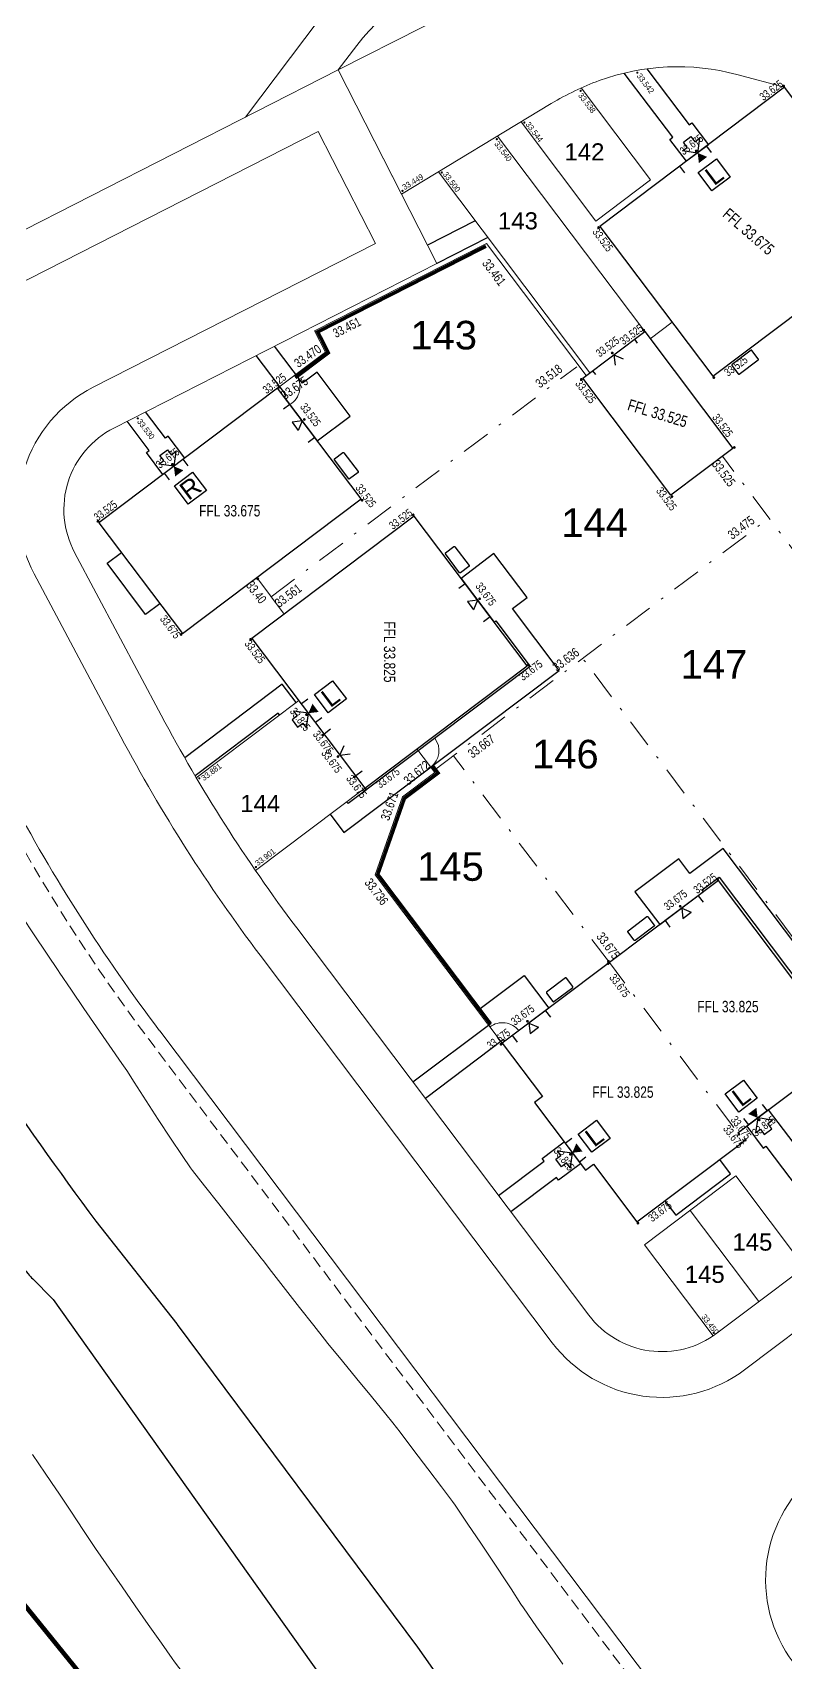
# Model space of a CAD drawing. Header units: metres. Extents: x 337936 to 338610, y 373199 to 374026.
# Drawn here: x 338205 to 338237.9, y 373504 to 373575.3 of the extents above; entities that cross this region are included whole.
import ezdxf

# ---------------------------------------------------------------- set-up
doc = ezdxf.new("R2010")
doc.units = ezdxf.units.M
doc.linetypes.add('DASHDOT', pattern=[25.4, 12.7, -6.35, 0, -6.35])
doc.linetypes.add('DASHED', pattern=[0.75, 0.5, -0.25])
for name, color, linetype in [('A-WH_HT-Access-Main', 252, 'Continuous'), ('A-WH_HT-Services-ASHP', 252, 'Continuous'), ('A-WH_HT-Wall-Party Wall Line', 252, 'Continuous'), ('A-WH_HT-Wall-Structure', 252, 'Continuous'), ('DGL-Paths', 252, 'Continuous'), ('EARTHWORKS', 252, 'Continuous'), ('EXTERNAL_WORKS_BACK_OF_FOOTWAY_LEVELS', 7, 'Continuous'), ('HOUSE_EXTERNAL_LEVELS', 7, 'Continuous'), ('HOUSE_SLAB_LEVEL', 7, 'Continuous'), ('PLOT_BOUNDARY_ANNOTATION', 7, 'Continuous')]:
    doc.layers.add(name, color=color, linetype=linetype)
doc.layers.add('A-WH_HT-Wall-Door Openings', color=252, linetype='Continuous', plot=False)
for name, color, linetype, lineweight in [('Basin Adoption Boundary', 252, 'Continuous', 0), ('DGL_BT Gates', 252, 'Continuous', 9), ('DGL_BT Rear Fencing', 252, 'DASHDOT', 9), ('DGL_BT-Screen Fence', 252, 'FENCELINE2', 9), ('DGL_BT-Screen Pier Wall + Panels', 252, 'DASHED', 9), ('DGL_DRIVE', 252, 'Continuous', 9), ('DGL_Footpath', 252, 'Continuous', 9), ('DGL_Plot Parking', 252, 'Continuous', 9), ('DGL_PlotNo', 252, 'Continuous', 9), ('DGL_ROAD_KERBLINE', 252, 'Continuous', 9), ('DGL_VERGE', 252, 'DASHED', 9)]:
    doc.layers.add(name, color=color, linetype=linetype, lineweight=lineweight)
doc.layers.add('HOUSE_DOORS', color=3, linetype='Continuous', true_color=0x00ff00)
doc.styles.add('AnnotativeArial', font='arial.ttf', dxfattribs={"height": 2})
doc.styles.add('ESTROAD', font='arial.ttf', dxfattribs={"width": 0.75})
doc.styles.get("Standard").update_dxf_attribs({"font": 'arial.ttf'})
doc.linetypes.add('FENCELINE2', pattern='A,6.35,-2.54,[132,ltypeshp.shx,S=2.54,R=0,X=-2.54,Y=0],-2.54,25.4', length=36.83)

msp = doc.modelspace()

# ---------------------------------------------------------------- hatches: boundary and pattern name
at = {"layer": 'EXTERNAL_WORKS_BACK_OF_FOOTWAY_LEVELS'}
h = msp.add_hatch(color=256, dxfattribs=at)
edge = h.paths.add_edge_path(flags=17)
edge.add_ellipse((338231.468, 373573.553), major_axis=(0.0354, 0.0354), ratio=1, start_angle=45, end_angle=225, ccw=False)
edge.add_ellipse((338231.468, 373573.553), major_axis=(0.0354, 0.0354), ratio=1, start_angle=225, end_angle=405, ccw=False)
h = msp.add_hatch(color=256, dxfattribs=at)
edge = h.paths.add_edge_path(flags=17)
edge.add_ellipse((338228.989, 373572.761), major_axis=(0.0354, 0.0354), ratio=1, start_angle=45, end_angle=225, ccw=False)
edge.add_ellipse((338228.989, 373572.761), major_axis=(0.0354, 0.0354), ratio=1, start_angle=225, end_angle=405, ccw=False)
h = msp.add_hatch(color=256, dxfattribs=at)
edge = h.paths.add_edge_path(flags=17)
edge.add_ellipse((338226.528, 373571.373), major_axis=(0.0354, 0.0354), ratio=1, start_angle=45, end_angle=225, ccw=False)
edge.add_ellipse((338226.528, 373571.373), major_axis=(0.0354, 0.0354), ratio=1, start_angle=225, end_angle=405, ccw=False)
h = msp.add_hatch(color=256, dxfattribs=at)
edge = h.paths.add_edge_path(flags=17)
edge.add_ellipse((338225.324, 373570.645), major_axis=(0.0354, 0.0354), ratio=1, start_angle=45, end_angle=225, ccw=False)
edge.add_ellipse((338225.324, 373570.645), major_axis=(0.0354, 0.0354), ratio=1, start_angle=225, end_angle=405, ccw=False)
h = msp.add_hatch(color=256, dxfattribs=at)
edge = h.paths.add_edge_path(flags=17)
edge.add_ellipse((338222.916, 373569.188), major_axis=(0.0354, 0.0354), ratio=1, start_angle=45, end_angle=225, ccw=False)
edge.add_ellipse((338222.916, 373569.188), major_axis=(0.0354, 0.0354), ratio=1, start_angle=225, end_angle=405, ccw=False)
h = msp.add_hatch(color=256, dxfattribs=at)
edge = h.paths.add_edge_path(flags=17)
edge.add_ellipse((338221.201, 373568.385), major_axis=(0.0354, 0.0354), ratio=1, start_angle=45, end_angle=225, ccw=False)
edge.add_ellipse((338221.201, 373568.385), major_axis=(0.0354, 0.0354), ratio=1, start_angle=225, end_angle=405, ccw=False)
h = msp.add_hatch(color=256, dxfattribs=at)
edge = h.paths.add_edge_path(flags=17)
edge.add_ellipse((338209.628, 373558.433), major_axis=(0.0354, 0.0354), ratio=1, start_angle=45, end_angle=225, ccw=False)
edge.add_ellipse((338209.628, 373558.433), major_axis=(0.0354, 0.0354), ratio=1, start_angle=225, end_angle=405, ccw=False)
h = msp.add_hatch(color=256, dxfattribs=at)
edge = h.paths.add_edge_path(flags=17)
edge.add_ellipse((338212.317, 373542.687), major_axis=(0.0354, 0.0354), ratio=1, start_angle=45, end_angle=225, ccw=False)
edge.add_ellipse((338212.317, 373542.687), major_axis=(0.0354, 0.0354), ratio=1, start_angle=225, end_angle=405, ccw=False)
h = msp.add_hatch(color=256, dxfattribs=at)
edge = h.paths.add_edge_path(flags=17)
edge.add_ellipse((338214.791, 373538.805), major_axis=(0.0354, 0.0354), ratio=1, start_angle=45, end_angle=225, ccw=False)
edge.add_ellipse((338214.791, 373538.805), major_axis=(0.0354, 0.0354), ratio=1, start_angle=225, end_angle=405, ccw=False)
h = msp.add_hatch(color=256, dxfattribs=at)
edge = h.paths.add_edge_path(flags=17)
edge.add_ellipse((338234.805, 373518.43), major_axis=(0.0354, 0.0354), ratio=1, start_angle=45, end_angle=225, ccw=False)
edge.add_ellipse((338234.805, 373518.43), major_axis=(0.0354, 0.0354), ratio=1, start_angle=225, end_angle=405, ccw=False)
at = {"layer": 'HOUSE_DOORS'}
for points in [[(338234.104, 373570.046), (338234.518, 373569.87), (338234.159, 373569.599)], [(338211.206, 373556.335), (338211.62, 373556.16), (338211.261, 373555.889)], [(338217.089, 373545.535), (338217.265, 373545.949), (338217.536, 373545.59)], [(338236.728, 373527.829), (338236.314, 373528.005), (338236.673, 373528.276)], [(338228.624, 373526.306), (338228.8, 373526.721), (338229.071, 373526.361)]]:
    msp.add_hatch(color=256, dxfattribs=at).paths.add_polyline_path(points, flags=17)
at = {"layer": 'HOUSE_EXTERNAL_LEVELS'}
h = msp.add_hatch(color=256, dxfattribs=at)
edge = h.paths.add_edge_path(flags=17)
edge.add_ellipse((338237.864, 373572.971), major_axis=(0.0448, 0.0448), ratio=1, start_angle=262, end_angle=442, ccw=False)
edge.add_ellipse((338237.864, 373572.971), major_axis=(0.0448, 0.0448), ratio=1, start_angle=82, end_angle=262, ccw=False)
h = msp.add_hatch(color=256, dxfattribs=at)
edge = h.paths.add_edge_path(flags=17)
edge.add_ellipse((338234.039, 373570.132), major_axis=(-0.0448, 0.0448), ratio=1, start_angle=82, end_angle=262, ccw=False)
edge.add_ellipse((338234.039, 373570.132), major_axis=(-0.0448, 0.0448), ratio=1, start_angle=-98, end_angle=82, ccw=False)
h = msp.add_hatch(color=256, dxfattribs=at)
edge = h.paths.add_edge_path(flags=17)
edge.add_ellipse((338229.772, 373566.781), major_axis=(-0.0448, 0.0448), ratio=1, start_angle=-98, end_angle=82, ccw=False)
edge.add_ellipse((338229.772, 373566.781), major_axis=(-0.0448, 0.0448), ratio=1, start_angle=82, end_angle=262, ccw=False)
h = msp.add_hatch(color=256, dxfattribs=at)
edge = h.paths.add_edge_path(flags=17)
edge.add_ellipse((338231.748, 373562.286), major_axis=(0.0448, 0.0448), ratio=1, start_angle=262, end_angle=442, ccw=False)
edge.add_ellipse((338231.748, 373562.286), major_axis=(0.0448, 0.0448), ratio=1, start_angle=82, end_angle=262, ccw=False)
h = msp.add_hatch(color=256, dxfattribs=at)
edge = h.paths.add_edge_path(flags=17)
edge.add_ellipse((338230.371, 373561.292), major_axis=(-0.0448, 0.0448), ratio=1, start_angle=82, end_angle=262, ccw=False)
edge.add_ellipse((338230.371, 373561.292), major_axis=(-0.0448, 0.0448), ratio=1, start_angle=-98, end_angle=82, ccw=False)
h = msp.add_hatch(color=256, dxfattribs=at)
edge = h.paths.add_edge_path(flags=17)
edge.add_ellipse((338229.022, 373560.14), major_axis=(-0.0448, 0.0448), ratio=1, start_angle=-98, end_angle=82, ccw=False)
edge.add_ellipse((338229.022, 373560.14), major_axis=(-0.0448, 0.0448), ratio=1, start_angle=82, end_angle=262, ccw=False)
h = msp.add_hatch(color=256, dxfattribs=at)
edge = h.paths.add_edge_path(flags=17)
edge.add_ellipse((338234.811, 373560.216), major_axis=(0.0448, 0.0448), ratio=1, start_angle=82, end_angle=262, ccw=False)
edge.add_ellipse((338234.811, 373560.216), major_axis=(0.0448, 0.0448), ratio=1, start_angle=262, end_angle=442, ccw=False)
h = msp.add_hatch(color=256, dxfattribs=at)
edge = h.paths.add_edge_path(flags=17)
edge.add_ellipse((338215.798, 373559.796), major_axis=(0.0448, 0.0448), ratio=1, start_angle=82, end_angle=262, ccw=False)
edge.add_ellipse((338215.798, 373559.796), major_axis=(0.0448, 0.0448), ratio=1, start_angle=262, end_angle=442, ccw=False)
h = msp.add_hatch(color=256, dxfattribs=at)
edge = h.paths.add_edge_path(flags=17)
edge.add_ellipse((338216.906, 373558.384), major_axis=(0.0448, 0.0448), ratio=1, start_angle=82, end_angle=262, ccw=False)
edge.add_ellipse((338216.906, 373558.384), major_axis=(0.0448, 0.0448), ratio=1, start_angle=262, end_angle=442, ccw=False)
h = msp.add_hatch(color=256, dxfattribs=at)
edge = h.paths.add_edge_path(flags=17)
edge.add_ellipse((338235.704, 373557.158), major_axis=(-0.0448, 0.0448), ratio=1, start_angle=82, end_angle=262, ccw=False)
edge.add_ellipse((338235.704, 373557.158), major_axis=(-0.0448, 0.0448), ratio=1, start_angle=-98, end_angle=82, ccw=False)
h = msp.add_hatch(color=256, dxfattribs=at)
edge = h.paths.add_edge_path(flags=17)
edge.add_ellipse((338211.141, 373556.422), major_axis=(-0.0448, 0.0448), ratio=1, start_angle=82, end_angle=262, ccw=False)
edge.add_ellipse((338211.141, 373556.422), major_axis=(-0.0448, 0.0448), ratio=1, start_angle=-98, end_angle=82, ccw=False)
h = msp.add_hatch(color=256, dxfattribs=at)
edge = h.paths.add_edge_path(flags=17)
edge.add_ellipse((338219.434, 373554.85), major_axis=(-0.0448, 0.0448), ratio=1, start_angle=-98, end_angle=82, ccw=False)
edge.add_ellipse((338219.434, 373554.85), major_axis=(-0.0448, 0.0448), ratio=1, start_angle=82, end_angle=262, ccw=False)
h = msp.add_hatch(color=256, dxfattribs=at)
edge = h.paths.add_edge_path(flags=17)
edge.add_ellipse((338232.978, 373555.012), major_axis=(-0.0448, 0.0448), ratio=1, start_angle=-98, end_angle=82, ccw=False)
edge.add_ellipse((338232.978, 373555.012), major_axis=(-0.0448, 0.0448), ratio=1, start_angle=82, end_angle=262, ccw=False)
h = msp.add_hatch(color=256, dxfattribs=at)
edge = h.paths.add_edge_path(flags=17)
edge.add_ellipse((338221.667, 373554.212), major_axis=(0.0448, 0.0448), ratio=1, start_angle=262, end_angle=442, ccw=False)
edge.add_ellipse((338221.667, 373554.212), major_axis=(0.0448, 0.0448), ratio=1, start_angle=82, end_angle=262, ccw=False)
h = msp.add_hatch(color=256, dxfattribs=at)
edge = h.paths.add_edge_path(flags=17)
edge.add_ellipse((338207.886, 373553.926), major_axis=(0.0448, 0.0448), ratio=1, start_angle=82, end_angle=262, ccw=False)
edge.add_ellipse((338207.886, 373553.926), major_axis=(0.0448, 0.0448), ratio=1, start_angle=262, end_angle=442, ccw=False)
h = msp.add_hatch(color=256, dxfattribs=at)
edge = h.paths.add_edge_path(flags=17)
edge.add_ellipse((338214.873, 373551.411), major_axis=(-0.0448, 0.0448), ratio=1, start_angle=-45, end_angle=135, ccw=False)
edge.add_ellipse((338214.873, 373551.411), major_axis=(-0.0448, 0.0448), ratio=1, start_angle=135, end_angle=315, ccw=False)
h = msp.add_hatch(color=256, dxfattribs=at)
edge = h.paths.add_edge_path(flags=17)
edge.add_ellipse((338224.571, 373550.539), major_axis=(0.0448, 0.0448), ratio=1, start_angle=82, end_angle=262, ccw=False)
edge.add_ellipse((338224.571, 373550.539), major_axis=(0.0448, 0.0448), ratio=1, start_angle=262, end_angle=442, ccw=False)
h = msp.add_hatch(color=256, dxfattribs=at)
edge = h.paths.add_edge_path(flags=17)
edge.add_ellipse((338224.571, 373550.539), major_axis=(0.0448, 0.0448), ratio=1, start_angle=82, end_angle=262, ccw=False)
edge.add_ellipse((338224.571, 373550.539), major_axis=(0.0448, 0.0448), ratio=1, start_angle=262, end_angle=442, ccw=False)
h = msp.add_hatch(color=256, dxfattribs=at)
edge = h.paths.add_edge_path(flags=17)
edge.add_ellipse((338224.571, 373550.539), major_axis=(0.0448, 0.0448), ratio=1, start_angle=82, end_angle=262, ccw=False)
edge.add_ellipse((338224.571, 373550.539), major_axis=(0.0448, 0.0448), ratio=1, start_angle=262, end_angle=442, ccw=False)
h = msp.add_hatch(color=256, dxfattribs=at)
edge = h.paths.add_edge_path(flags=17)
edge.add_ellipse((338211.522, 373548.979), major_axis=(-0.0448, 0.0448), ratio=1, start_angle=82, end_angle=262, ccw=False)
edge.add_ellipse((338211.522, 373548.979), major_axis=(-0.0448, 0.0448), ratio=1, start_angle=-98, end_angle=82, ccw=False)
h = msp.add_hatch(color=256, dxfattribs=at)
edge = h.paths.add_edge_path(flags=17)
edge.add_ellipse((338214.562, 373548.766), major_axis=(-0.0448, 0.0448), ratio=1, start_angle=-98, end_angle=82, ccw=False)
edge.add_ellipse((338214.562, 373548.766), major_axis=(-0.0448, 0.0448), ratio=1, start_angle=82, end_angle=262, ccw=False)
h = msp.add_hatch(color=256, dxfattribs=at)
edge = h.paths.add_edge_path(flags=17)
edge.add_ellipse((338226.706, 373547.647), major_axis=(0.0448, 0.0448), ratio=1, start_angle=82, end_angle=262, ccw=False)
edge.add_ellipse((338226.706, 373547.647), major_axis=(0.0448, 0.0448), ratio=1, start_angle=262, end_angle=442, ccw=False)
h = msp.add_hatch(color=256, dxfattribs=at)
edge = h.paths.add_edge_path(flags=17)
edge.add_ellipse((338217.002, 373545.47), major_axis=(0.0448, 0.0448), ratio=1, start_angle=262, end_angle=442, ccw=False)
edge.add_ellipse((338217.002, 373545.47), major_axis=(0.0448, 0.0448), ratio=1, start_angle=82, end_angle=262, ccw=False)
h = msp.add_hatch(color=256, dxfattribs=at)
edge = h.paths.add_edge_path(flags=17)
edge.add_ellipse((338217.72, 373544.575), major_axis=(-0.0448, 0.0448), ratio=1, start_angle=-98, end_angle=82, ccw=False)
edge.add_ellipse((338217.72, 373544.575), major_axis=(-0.0448, 0.0448), ratio=1, start_angle=82, end_angle=262, ccw=False)
h = msp.add_hatch(color=256, dxfattribs=at)
edge = h.paths.add_edge_path(flags=17)
edge.add_ellipse((338218.381, 373543.64), major_axis=(0.0448, 0.0448), ratio=1, start_angle=262, end_angle=442, ccw=False)
edge.add_ellipse((338218.381, 373543.64), major_axis=(0.0448, 0.0448), ratio=1, start_angle=82, end_angle=262, ccw=False)
h = msp.add_hatch(color=256, dxfattribs=at)
edge = h.paths.add_edge_path(flags=17)
edge.add_ellipse((338219.098, 373542.747), major_axis=(-0.0448, 0.0448), ratio=1, start_angle=-98, end_angle=82, ccw=False)
edge.add_ellipse((338219.098, 373542.747), major_axis=(-0.0448, 0.0448), ratio=1, start_angle=82, end_angle=262, ccw=False)
h = msp.add_hatch(color=256, dxfattribs=at)
edge = h.paths.add_edge_path(flags=17)
edge.add_ellipse((338219.601, 373542.201), major_axis=(0.0448, 0.0448), ratio=1, start_angle=82, end_angle=262, ccw=False)
edge.add_ellipse((338219.601, 373542.201), major_axis=(0.0448, 0.0448), ratio=1, start_angle=262, end_angle=442, ccw=False)
h = msp.add_hatch(color=256, dxfattribs=at)
edge = h.paths.add_edge_path(flags=17)
edge.add_ellipse((338234.975, 373538.279), major_axis=(0.0448, 0.0448), ratio=1, start_angle=262, end_angle=442, ccw=False)
edge.add_ellipse((338234.975, 373538.279), major_axis=(0.0448, 0.0448), ratio=1, start_angle=82, end_angle=262, ccw=False)
h = msp.add_hatch(color=256, dxfattribs=at)
edge = h.paths.add_edge_path(flags=17)
edge.add_ellipse((338233.341, 373537.092), major_axis=(-0.0448, 0.0448), ratio=1, start_angle=82, end_angle=262, ccw=False)
edge.add_ellipse((338233.341, 373537.092), major_axis=(-0.0448, 0.0448), ratio=1, start_angle=-98, end_angle=82, ccw=False)
h = msp.add_hatch(color=256, dxfattribs=at)
edge = h.paths.add_edge_path(flags=17)
edge.add_ellipse((338230.189, 373534.581), major_axis=(-0.0448, 0.0448), ratio=1, start_angle=-98, end_angle=82, ccw=False)
edge.add_ellipse((338230.189, 373534.581), major_axis=(-0.0448, 0.0448), ratio=1, start_angle=82, end_angle=262, ccw=False)
h = msp.add_hatch(color=256, dxfattribs=at)
edge = h.paths.add_edge_path(flags=17)
edge.add_ellipse((338230.203, 373534.684), major_axis=(0.0448, 0.0448), ratio=1, start_angle=262, end_angle=442, ccw=False)
edge.add_ellipse((338230.203, 373534.684), major_axis=(0.0448, 0.0448), ratio=1, start_angle=82, end_angle=262, ccw=False)
h = msp.add_hatch(color=256, dxfattribs=at)
edge = h.paths.add_edge_path(flags=17)
edge.add_ellipse((338226.664, 373532.06), major_axis=(-0.0448, 0.0448), ratio=1, start_angle=82, end_angle=262, ccw=False)
edge.add_ellipse((338226.664, 373532.06), major_axis=(-0.0448, 0.0448), ratio=1, start_angle=-98, end_angle=82, ccw=False)
h = msp.add_hatch(color=256, dxfattribs=at)
edge = h.paths.add_edge_path(flags=17)
edge.add_ellipse((338225.507, 373531.053), major_axis=(0.0448, 0.0448), ratio=1, start_angle=262, end_angle=442, ccw=False)
edge.add_ellipse((338225.507, 373531.053), major_axis=(0.0448, 0.0448), ratio=1, start_angle=82, end_angle=262, ccw=False)
h = msp.add_hatch(color=256, dxfattribs=at)
edge = h.paths.add_edge_path(flags=17)
edge.add_ellipse((338235.905, 373527.117), major_axis=(-0.0448, 0.0448), ratio=1, start_angle=-98, end_angle=82, ccw=False)
edge.add_ellipse((338235.905, 373527.117), major_axis=(-0.0448, 0.0448), ratio=1, start_angle=82, end_angle=262, ccw=False)
h = msp.add_hatch(color=256, dxfattribs=at)
edge = h.paths.add_edge_path(flags=17)
edge.add_ellipse((338236.793, 373527.743), major_axis=(-0.0448, 0.0448), ratio=1, start_angle=-98, end_angle=82, ccw=False)
edge.add_ellipse((338236.793, 373527.743), major_axis=(-0.0448, 0.0448), ratio=1, start_angle=82, end_angle=262, ccw=False)
h = msp.add_hatch(color=256, dxfattribs=at)
edge = h.paths.add_edge_path(flags=17)
edge.add_ellipse((338236.19, 373526.86), major_axis=(-0.0448, 0.0448), ratio=1, start_angle=82, end_angle=262, ccw=False)
edge.add_ellipse((338236.19, 373526.86), major_axis=(-0.0448, 0.0448), ratio=1, start_angle=-98, end_angle=82, ccw=False)
h = msp.add_hatch(color=256, dxfattribs=at)
edge = h.paths.add_edge_path(flags=17)
edge.add_ellipse((338228.538, 373526.241), major_axis=(0.0448, 0.0448), ratio=1, start_angle=262, end_angle=442, ccw=False)
edge.add_ellipse((338228.538, 373526.241), major_axis=(0.0448, 0.0448), ratio=1, start_angle=82, end_angle=262, ccw=False)
h = msp.add_hatch(color=256, dxfattribs=at)
edge = h.paths.add_edge_path(flags=17)
edge.add_ellipse((338231.494, 373523.229), major_axis=(0.0448, 0.0448), ratio=1, start_angle=82, end_angle=262, ccw=False)
edge.add_ellipse((338231.494, 373523.229), major_axis=(0.0448, 0.0448), ratio=1, start_angle=262, end_angle=442, ccw=False)

# ---------------------------------------------------------------- linework, layer by layer
at = {"layer": 'A-WH_HT-Access-Main'}
for points in [[(338234.094, 373570.038), (338233.443, 373570.13), (338233.65, 373570.287), (338233.482, 373570.51), (338233.809, 373570.757), (338233.977, 373570.533), (338234.185, 373570.69), (338234.094, 373570.038)], [(338211.206, 373556.335), (338210.554, 373556.427), (338210.762, 373556.584), (338210.594, 373556.807), (338210.921, 373557.054), (338211.089, 373556.83), (338211.297, 373556.987), (338211.206, 373556.335)], [(338236.728, 373527.829), (338236.637, 373527.178), (338236.845, 373527.335), (338237.013, 373527.111), (338237.34, 373527.358), (338237.172, 373527.581), (338237.379, 373527.738), (338236.728, 373527.829)], [(338228.624, 373526.306), (338228.533, 373525.655), (338228.376, 373525.863), (338228.152, 373525.694), (338227.906, 373526.021), (338228.13, 373526.19), (338227.973, 373526.398), (338228.624, 373526.306)]]:
    msp.add_lwpolyline(points, dxfattribs=at)
at = {"layer": 'A-WH_HT-Access-Main', "elevation": 0}
msp.add_lwpolyline([(338217.089, 373545.535), (338216.438, 373545.627), (338216.594, 373545.419), (338216.371, 373545.25), (338216.617, 373544.923), (338216.841, 373545.092), (338216.998, 373544.884), (338217.089, 373545.535)], dxfattribs=at)
at = {"layer": 'A-WH_HT-Services-ASHP'}
for points in [[(338235.881, 373560.378, 0.414214), (338235.923, 373560.372), (338236.75, 373560.995, 0.414214), (338236.756, 373561.037), (338236.48, 373561.403, 0.414214), (338236.438, 373561.409), (338235.611, 373560.786, 0.414214), (338235.605, 373560.744)], [(338218.891, 373555.785, -0.414214), (338218.849, 373555.791), (338218.227, 373556.617, -0.414214), (338218.232, 373556.659), (338218.598, 373556.935, -0.414214), (338218.64, 373556.929), (338219.263, 373556.103, -0.414214), (338219.257, 373556.061)], [(338232.206, 373536.263, -0.414214), (338232.2, 373536.221), (338231.373, 373535.598, -0.414214), (338231.331, 373535.604), (338231.055, 373535.97, -0.414214), (338231.061, 373536.012), (338231.888, 373536.635, -0.414214), (338231.93, 373536.629)]]:
    msp.add_lwpolyline(points, format="xyb", close=True, dxfattribs=at)
at = {"layer": 'A-WH_HT-Services-ASHP', "elevation": 0}
for points in [[(338223.742, 373551.674, -0.414214), (338223.7, 373551.68), (338223.077, 373552.506, -0.414214), (338223.083, 373552.548), (338223.449, 373552.824, -0.414214), (338223.491, 373552.818), (338224.114, 373551.992, -0.414214), (338224.108, 373551.95)], [(338227.773, 373532.923, 0.414214), (338227.815, 373532.917), (338228.642, 373533.54, 0.414214), (338228.648, 373533.582), (338228.372, 373533.948, 0.414214), (338228.33, 373533.954), (338227.503, 373533.331, 0.414214), (338227.497, 373533.289)]]:
    msp.add_lwpolyline(points, format="xyb", close=True, dxfattribs=at)
at = {"layer": 'A-WH_HT-Wall-Door Openings', "linetype": 'ByBlock'}
for p, q in [((338234.714, 373570.065), (338234.502, 373570.346)), ((338233.538, 373569.178), (338233.326, 373569.46)), ((338216.275, 373559.041), (338215.993, 373558.829)), ((338217.364, 373557.596), (338217.083, 373557.383)), ((338211.826, 373556.362), (338211.614, 373556.644)), ((338211.009, 373555.747), (338210.797, 373556.028)), ((338223.939, 373551.196), (338223.658, 373550.984)), ((338225.029, 373549.751), (338224.747, 373549.539)), ((338217.063, 373546.156), (338216.781, 373545.943)), ((338217.678, 373545.339), (338217.397, 373545.127)), ((338218.06, 373544.832), (338217.779, 373544.62)), ((338219.439, 373543.003), (338219.157, 373542.791)), ((338234.129, 373537.55), (338234.341, 373537.268)), ((338232.683, 373536.46), (338232.895, 373536.179)), ((338227.452, 373532.519), (338227.664, 373532.237)), ((338226.006, 373531.429), (338226.219, 373531.148)), ((338236.924, 373528.419), (338237.136, 373528.137)), ((338236.108, 373527.803), (338236.32, 373527.522)), ((338228.598, 373526.927), (338228.316, 373526.715)), ((338229.213, 373526.11), (338228.932, 373525.898))]:
    msp.add_line(p, q, dxfattribs=at)
at = {"layer": 'A-WH_HT-Wall-Party Wall Line', "linetype": 'DASHDOT', "lineweight": 15, "ltscale": 0.1}
for points in [[(338230.157, 373534.745), (338235.951, 373527.056)], [(338230.157, 373534.745), (338236.222, 373526.696)]]:
    msp.add_lwpolyline(points, dxfattribs=at)
at = {"layer": 'A-WH_HT-Wall-Structure'}
for p, q in [((338231.48, 373561.723), (338231.351, 373561.895)), ((338229.652, 373560.345), (338229.522, 373560.517))]:
    msp.add_line(p, q, dxfattribs=at)
at = {"layer": 'A-WH_HT-Wall-Structure', "lineweight": -3}
for p, q in [((338235.545, 373525.387), (338235.071, 373526.016)), ((338233.147, 373523.58), (338235.545, 373525.387)), ((338232.673, 373524.209), (338233.147, 373523.58))]:
    msp.add_line(p, q, dxfattribs=at)
at = {"layer": 'A-WH_HT-Wall-Structure'}
for points in [[(338237.908, 373572.913), (338229.83, 373566.825), (338234.766, 373560.275), (338242.845, 373566.362)], [(338235.645, 373557.114), (338232.934, 373555.071), (338229.081, 373560.184), (338231.792, 373562.227)]]:
    msp.add_lwpolyline(points, close=True, dxfattribs=at)
at = {"layer": 'A-WH_HT-Wall-Structure', "lineweight": -3}
msp.add_lwpolyline([(338215.739, 373559.752), (338207.93, 373553.867), (338211.58, 373549.024), (338219.389, 373554.908)], close=True, dxfattribs=at)
at = {"layer": 'A-WH_HT-Wall-Structure', "lineweight": -3, "elevation": 0}
msp.add_lwpolyline([(338214.621, 373548.81), (338219.557, 373542.26), (338226.648, 373547.603), (338221.711, 373554.153)], close=True, dxfattribs=at)
at = {"layer": 'A-WH_HT-Wall-Structure', "lineweight": -3}
for points in [[(338210.599, 373550.326), (338209.97, 373549.852), (338208.283, 373552.091), (338208.912, 373552.565)], [(338235.861, 373527.176), (338240.632, 373530.772), (338235.019, 373538.221), (338230.247, 373534.625)], [(338230.247, 373534.625), (338225.565, 373531.097), (338227.32, 373528.768), (338226.968, 373528.504), (338229.197, 373525.547), (338229.548, 373525.811), (338231.45, 373523.288), (338236.132, 373526.816)]]:
    msp.add_lwpolyline(points, dxfattribs=at)
at = {"layer": 'Basin Adoption Boundary', "flags": 128}
for points in [[(338228.211, 373503.936), (338227.638, 373504.756), (338227.066, 373505.575), (338226.493, 373506.395), (338226.375, 373506.564), (338225.95, 373507.236), (338225.811, 373507.455), (338225.181, 373508.395), (338224.622, 373509.226), (338224.063, 373510.056), (338223.504, 373510.887), (338223.392, 373511.053), (338222.908, 373511.69), (338222.304, 373512.487), (338221.7, 373513.284), (338221.096, 373514.081), (338220.779, 373514.498), (338220.477, 373514.867), (338219.842, 373515.641), (338219.208, 373516.415), (338218.573, 373517.19), (338217.938, 373517.964), (338217.788, 373518.147), (338217.319, 373518.75), (338216.705, 373519.539), (338216.091, 373520.329), (338215.477, 373521.118), (338215.11, 373521.589), (338215.014, 373521.709), (338214.978, 373521.753), (338214.397, 373522.496), (338213.781, 373523.284), (338213.166, 373524.072), (338212.55, 373524.861), (338212.025, 373525.533), (338211.94, 373525.653), (338211.563, 373526.182), (338211.058, 373526.943), (338210.523, 373527.759), (338209.993, 373528.577), (338209.467, 373529.399), (338209.147, 373529.904), (338208.93, 373530.211), (338208.372, 373531.009), (338207.818, 373531.81), (338207.269, 373532.614), (338206.724, 373533.42), (338206.193, 373534.214), (338206.183, 373534.23), (338205.635, 373535.035), (338205.093, 373535.844), (338204.554, 373536.655)], [(338205.022, 373513.113), (338205.583, 373512.285), (338206.075, 373511.56), (338206.144, 373511.456), (338206.698, 373510.623), (338207.251, 373509.79), (338207.805, 373508.957), (338207.876, 373508.85), (338208.375, 373508.134), (338208.946, 373507.314), (338209.518, 373506.493), (338210.089, 373505.672), (338210.661, 373504.852), (338211.129, 373504.18), (338211.239, 373504.036), (338211.845, 373503.24)]]:
    msp.add_lwpolyline(points, dxfattribs=at)
at = {"layer": 'DGL-Paths'}
for points in [[(338231.882, 373573.722), (338233.731, 373571.268), (338233.851, 373571.358), (338234.573, 373570.399), (338233.615, 373569.677), (338232.892, 373570.636), (338233.012, 373570.726), (338230.894, 373573.536)], [(338224.385, 373567.072), (338222.299, 373566.01)], [(338224.935, 373566.343), (338222.708, 373565.208)], [(338214.792, 373561.175), (338216.11, 373559.427), (338216.029, 373559.366), (338217.474, 373557.45), (338218.911, 373558.533), (338217.467, 373560.449), (338216.828, 373559.968), (338215.607, 373561.59)], [(338211.685, 373556.697), (338210.963, 373557.655), (338210.843, 373557.565), (338209.973, 373558.719)], [(338210.727, 373555.974), (338210.004, 373556.933), (338210.124, 373557.023), (338209.159, 373558.304)], [(338218.04, 373541.116), (338218.642, 373540.318), (338228.048, 373547.406), (338226.005, 373550.117), (338226.644, 373550.599), (338225.199, 373552.515), (338223.762, 373551.432), (338225.206, 373549.515), (338225.286, 373549.575), (338226.788, 373547.583), (338218.819, 373541.578), (338218.759, 373541.658)], [(338216.549, 373546.003), (338215.947, 373546.801), (338211.679, 373543.585)], [(338215.83, 373545.461), (338215.77, 373545.541), (338212.133, 373542.801)], [(338221.658, 373529.405), (338225.079, 373531.983), (338224.598, 373532.622), (338226.514, 373534.066), (338227.598, 373532.628), (338225.681, 373531.184), (338225.621, 373531.264), (338222.2, 373528.686)], [(338225.399, 373524.44), (338227.395, 373525.944), (338227.305, 373526.063), (338228.263, 373526.786), (338228.985, 373525.827), (338228.027, 373525.105), (338227.937, 373525.225), (338225.941, 373523.721)]]:
    msp.add_lwpolyline(points, dxfattribs=at)
at = {"layer": 'DGL-Paths', "flags": 128}
msp.add_lwpolyline([(338243.927, 373528.061), (338235.215, 373539.622), (338233.762, 373538.528), (338233.281, 373539.167), (338231.364, 373537.722), (338232.447, 373536.285), (338234.364, 373537.729), (338234.304, 373537.809), (338235.038, 373538.362), (338242.667, 373528.238), (338239.163, 373525.597), (338237.207, 373528.192), (338236.249, 373527.47), (338236.97, 373526.511), (338237.09, 373526.601), (338238.865, 373524.246), (338239.375, 373524.63), (338242.264, 373520.797)], dxfattribs=at)
at = {"layer": 'DGL_BT Gates'}
for centre, start, end in [((338215.819, 373559.812), 300.59283, 37), ((338221.895, 373543.896), 307, 37), ((338225.565, 373531.097), 37, 127)]:
    msp.add_arc(centre, 0.9, start, end, dxfattribs=at)
at = {"layer": 'DGL_BT Rear Fencing', "ltscale": 0.1}
for p, q in [((338215.464, 373550.627), (338228.82, 373560.692)), ((338249.988, 373537.137), (338235.192, 373556.772)), ((338222.557, 373543.017), (338237.227, 373554.072)), ((338230.247, 373534.625), (338223.428, 373543.674))]:
    msp.add_line(p, q, dxfattribs=at)
at = {"layer": 'DGL_BT Rear Fencing', "ltscale": 0.1, "flags": 128}
msp.add_lwpolyline([(338239.873, 373533.607), (338229.079, 373547.932)], dxfattribs=at)
at = {"layer": 'DGL_BT-Screen Fence', "ltscale": 0.03}
msp.add_line((338232.026, 373561.918), (338232.984, 373562.64), dxfattribs=at)
at = {"layer": 'DGL_BT-Screen Fence', "ltscale": 0.03, "flags": 128}
for points in [[(338229.237, 373560.302), (338224.876, 373566.088), (338217.36, 373562.259), (338217.833, 373561.33), (338215.739, 373559.752)], [(338214.828, 373551.471), (338216.032, 373549.874)], [(338221.835, 373543.976), (338222.617, 373542.938), (338221.202, 373541.872), (338220.01, 373538.469), (338225.565, 373531.097)]]:
    msp.add_lwpolyline(points, dxfattribs=at)
at = {"layer": 'DGL_BT-Screen Fence', "ltscale": 0.03}
msp.add_lwpolyline([(338198.343, 373514.463), (338210.32, 373499.68), (338211.496, 373498.062)], dxfattribs=at)
at = {"layer": 'DGL_BT-Screen Pier Wall + Panels', "ltscale": 0.5, "const_width": 0.15, "flags": 128}
for points in [[(338224.847, 373565.961), (338217.495, 373562.215), (338217.961, 373561.3), (338216.514, 373560.21)], [(338198.891, 373513.628), (338210.241, 373499.619), (338210.83, 373498.808)]]:
    msp.add_lwpolyline(points, dxfattribs=at)
at = {"layer": 'DGL_BT-Screen Pier Wall + Panels', "ltscale": 0.5, "const_width": 0.15, "elevation": 0, "flags": 128}
msp.add_lwpolyline([(338222.516, 373543.237), (338222.757, 373542.918), (338221.287, 373541.81), (338220.122, 373538.486), (338225.043, 373531.956)], dxfattribs=at)
at = {"layer": 'DGL_DRIVE'}
for p, q in [((338231.792, 373562.227), (338225.35, 373570.777)), ((338229.396, 373560.422), (338222.769, 373569.217)), ((338216.669, 373546.093), (338212.185, 373542.714)), ((338219.557, 373542.26), (338214.773, 373538.654)), ((338233.774, 373523.787), (338236.783, 373519.794, 0))]:
    msp.add_line(p, q, dxfattribs=at)
msp.add_lwpolyline([(338248.915, 373589.217), (338235.4, 373579.033, -0.140541), (338231.282, 373577.452), (338227.585, 373577.129, 0.096289), (338222.082, 373575.551), (338218.395, 373573.672), (338221.161, 373568.244), (338227.707, 373572.203, -0.048453), (338229.8, 373573.206, -0.154223), (338235.819, 373573.473), (338237.908, 373572.913), (338243.868, 373565.004), (338247.222, 373567.532), (338243.913, 373571.923, -0.236205), (338242.942, 373577.204), (338252.526, 373584.426), (338248.915, 373589.217)], format="xyb", dxfattribs=at)
at = {"layer": 'DGL_DRIVE', "flags": 128}
for points in [[(338229.017, 373572.889), (338232.045, 373568.87), (338229.65, 373567.065), (338226.382, 373571.401)], [(338234.783, 373518.293), (338231.777, 373522.282), (338235.77, 373525.291), (338238.779, 373521.298)]]:
    msp.add_lwpolyline(points, dxfattribs=at)
at = {"layer": 'DGL_Footpath', "flags": 128}
for points in [[(338279.873, 373605.573, -0.282037), (338278.043, 373604.563, 0.129912), (338267.055, 373602.188), (338245.319, 373591.113, 0.105104), (338236.594, 373584.048), (338235.211, 373582.34, -0.203452), (338231.761, 373580.506), (338224.718, 373579.89, 0.212609), (338217.602, 373575.944), (338214.331, 373571.602)], [(338278.605, 373601.491, 0.430775), (338277.638, 373602.577, 0.125916), (338267.963, 373600.406), (338246.227, 373589.331, 0.105104), (338238.148, 373582.789), (338236.766, 373581.082, -0.203452), (338231.936, 373578.513), (338224.893, 373577.897, 0.212609), (338219.2, 373574.741), (338218.395, 373573.672)], [(338198.649, 373568.022, 0.409111), (338203.997, 373566.336), (338218.395, 373573.672), (338222.708, 373565.208), (338208.582, 373558.01, 0.419335), (338206.866, 373552.568, 0.419335)], [(338216.575, 373536.15, -0.03929), (338210.652, 373545.447), (338206.866, 373552.568)], [(338229.348, 373519.2, 0.414214), (338234.95, 373518.412), (338240.377, 373522.502), (338246.094, 373514.915), (338240.667, 373510.825, 0.414214), (338239.88, 373505.224, 0.414214)]]:
    msp.add_lwpolyline(points, format="xyb", dxfattribs=at)
msp.add_lwpolyline([(338229.348, 373519.2), (338216.575, 373536.15)], dxfattribs=at)
at = {"layer": 'DGL_ROAD_KERBLINE', "flags": 128}
for points in [[(338196.883, 373567.083, 0.409111), (338204.905, 373564.554), (338217.521, 373570.982), (338220.018, 373566.082), (338207.674, 373559.792, 0.419335), (338205.1, 373551.629)], [(338214.978, 373534.946, -0.03929), (338208.887, 373544.508), (338205.1, 373551.629)]]:
    msp.add_lwpolyline(points, format="xyb", dxfattribs=at)
for points in [[(338227.751, 373517.996), (338214.978, 373534.946)], [(338210.586, 373531.636), (338234.447, 373499.971)]]:
    msp.add_lwpolyline(points, dxfattribs=at)
at = {"layer": 'DGL_ROAD_KERBLINE', "elevation": 0, "flags": 128}
msp.add_lwpolyline([(338227.751, 373517.996, 0.414214), (338236.154, 373516.815), (338239.983, 373519.701), (338243.293, 373515.308), (338239.464, 373512.423, 0.414214), (338238.283, 373504.02)], format="xyb", dxfattribs=at)
at = {"layer": 'DGL_ROAD_KERBLINE'}
msp.add_arc((338272.679, 373578.427), 77.75, 208, 217, dxfattribs=at)
at = {"layer": 'DGL_VERGE', "flags": 128}
msp.add_lwpolyline([(338196.233, 373555.312), (338203.501, 373541.644, 0.03929), (338210.106, 373531.275), (338232.82, 373501.133)], format="xyb", dxfattribs=at)
at = {"layer": 'EARTHWORKS', "flags": 128}
msp.add_lwpolyline([(338197.526, 373538.68), (338196.473, 373540.397, 0.41704), (338195.951, 373540.519), (338192.559, 373538.392), (338194.604, 373534.876, -0.001966), (338194.607, 373534.87), (338194.607, 373534.87, 0.049454), (338202.772, 373523.378), (338204.83, 373521.015, 0.015476), (338205.043, 373520.786), (338205.884, 373519.933, -0.040196), (338205.923, 373519.886), (338221.525, 373497.927), (338221.525, 373497.927, 0.469812), (338227.173, 373497.092), (338227.19, 373497.108), (338221.867, 373504.684), (338211.363, 373518.802, 0.00692), (338211.348, 373518.821), (338207.807, 373523.316), (338207.807, 373523.316, -0.022017), (338198.58, 373536.963), (338197.526, 373538.68)], format="xyb", dxfattribs=at)
at = {"layer": 'HOUSE_DOORS'}
for p, q in [((338230.437, 373561.206), (338230.851, 373561.03)), ((338230.437, 373561.206), (338230.491, 373560.759)), ((338216.82, 373558.318), (338216.373, 373558.263)), ((338216.373, 373558.263), (338216.644, 373557.904)), ((338216.82, 373558.318), (338216.644, 373557.904)), ((338224.484, 373550.474), (338224.037, 373550.419)), ((338224.484, 373550.474), (338224.037, 373550.419)), ((338224.484, 373550.474), (338224.037, 373550.419)), ((338224.037, 373550.419), (338224.308, 373550.059)), ((338224.037, 373550.419), (338224.308, 373550.059)), ((338224.037, 373550.419), (338224.308, 373550.059)), ((338224.484, 373550.474), (338224.308, 373550.059)), ((338224.484, 373550.474), (338224.308, 373550.059)), ((338224.484, 373550.474), (338224.308, 373550.059)), ((338218.468, 373543.705), (338218.644, 373544.119)), ((338218.468, 373543.705), (338218.915, 373543.76)), ((338233.406, 373537.005), (338233.82, 373536.829)), ((338233.406, 373537.005), (338233.461, 373536.558)), ((338233.461, 373536.558), (338233.82, 373536.829)), ((338226.729, 373531.974), (338227.143, 373531.798)), ((338226.729, 373531.974), (338226.784, 373531.527)), ((338226.784, 373531.527), (338227.143, 373531.798))]:
    msp.add_line(p, q, dxfattribs=at)
at = {"layer": 'HOUSE_EXTERNAL_LEVELS', "color": 0, "flags": 128}
for points in [[(338234.126, 373569.186), (338234.924, 373569.788), (338235.526, 373568.989), (338234.728, 373568.387), (338234.126, 373569.186)], [(338211.228, 373555.476), (338212.026, 373556.077), (338212.628, 373555.279), (338211.83, 373554.677), (338211.228, 373555.476)], [(338217.347, 373546.356), (338218.146, 373546.957), (338218.748, 373546.159), (338217.949, 373545.557), (338217.347, 373546.356)], [(338235.306, 373528.886), (338236.104, 373529.488), (338236.706, 373528.689), (338235.908, 373528.088), (338235.306, 373528.886)], [(338228.882, 373527.127), (338229.681, 373527.729), (338230.283, 373526.93), (338229.484, 373526.328), (338228.882, 373527.127)]]:
    msp.add_lwpolyline(points, dxfattribs=at)

# ---------------------------------------------------------------- texts
at = {"layer": 'DGL_Plot Parking', "char_height": 0.75, "attachment_point": 5, "style": 'AnnotativeArial'}
for s, insert in [('142', (338229.154, 373570.089)), ('143', (338226.246, 373567.068)), ('144', (338214.98, 373541.585)), ('145', (338236.496, 373522.396)), ('145', (338234.412, 373520.987))]:
    msp.add_mtext(s, dxfattribs=dict(at, insert=insert))
at = {"layer": 'DGL_PlotNo', "char_height": 1.25, "width": 2.66537, "attachment_point": 5, "style": 'AnnotativeArial'}
for s, insert in [('143', (338223.002, 373562.064)), ('144', (338229.599, 373553.866)), ('147', (338234.815, 373547.671)), ('146', (338228.32, 373543.737)), ('145', (338223.301, 373538.82))]:
    msp.add_mtext(s, dxfattribs=dict(at, insert=insert))
at = {"layer": 'EXTERNAL_WORKS_BACK_OF_FOOTWAY_LEVELS', "linetype": 'Continuous', "style": 'ESTROAD', "width": 0.75}
for s, rotation, p in [('33.542', 307, (338231.424, 373573.408)), ('33.538', 307, (338228.865, 373572.554)), ('33.544', 307, (338226.564, 373571.288)), ('33.540', 307.00018, (338225.2, 373570.439)), ('33.500', 307.00018, (338222.951, 373569.103)), ('33.449', 31.16445, (338221.29, 373568.411)), ('33.530', 307, (338209.583, 373558.287)), ('33.881', 37, (338212.523, 373542.563)), ('33.901', 37, (338214.876, 373538.84)), ('33.450', 307, (338234.252, 373519.126))]:
    msp.add_text(s, height=0.25, rotation=rotation, dxfattribs=at).set_placement(p)
at = {"layer": 'HOUSE_DOORS', "color": 100, "linetype": 'Continuous', "style": 'ESTROAD', "width": 0.75}
for s, rotation, p in [('33.675', 37, (338233.489, 373569.93)), ('33.525', 37, (338229.822, 373561.09)), ('33.525', 307, (338216.703, 373558.933)), ('33.675', 37, (338210.591, 373556.219)), ('33.675', 307, (338224.368, 373551.089)), ('33.825', 307, (338216.254, 373545.609)), ('33.675', 307, (338217.633, 373543.779)), ('33.675', 37, (338232.791, 373536.889)), ('33.675', 37, (338226.114, 373531.858)), ('33.825', 37, (338236.655, 373526.994)), ('33.825', 307, (338227.789, 373526.38))]:
    msp.add_text(s, height=0.35, rotation=rotation, dxfattribs=at).set_placement(p)
at = {"layer": 'HOUSE_EXTERNAL_LEVELS', "color": 0, "linetype": 'Continuous', "style": 'ESTROAD', "width": 0.75}
for s, rotation, p in [('33.625', 37, (338236.978, 373572.308)), ('33.525', 307, (338229.483, 373566.583)), ('33.525', 37, (338230.862, 373561.623)), ('33.525', 37, (338235.432, 373560.247)), ('33.525', 37, (338215.257, 373559.485)), ('33.525', 307, (338228.734, 373559.942)), ('33.525', 307, (338234.722, 373558.468)), ('33.525', 307, (338219.123, 373555.391)), ('33.525', 307, (338232.268, 373555.253)), ('33.525', 37, (338207.871, 373553.92)), ('33.525', 37, (338220.781, 373553.549)), ('33.675', 307, (338210.577, 373549.653)), ('33.525', 307, (338214.274, 373548.568)), ('33.675', 37, (338226.466, 373546.937)), ('33.675', 307, (338217.261, 373544.605)), ('33.675', 307, (338218.717, 373542.673)), ('33.675', 37, (338220.223, 373542.232)), ('33.525', 37, (338234.088, 373537.616)), ('33.675', 307, (338230.22, 373533.959)), ('33.675', 37, (338225.058, 373530.812)), ('33.675', 307, (338235.527, 373527.746)), ('33.675', 307, (338235.195, 373527.357)), ('33.675', 37, (338232.115, 373523.26))]:
    msp.add_text(s, height=0.35, rotation=rotation, dxfattribs=at).set_placement(p)
at = {"layer": 'HOUSE_EXTERNAL_LEVELS', "color": 0, "char_height": 0.8, "width": 0.8, "attachment_point": 5, "rotation": 37, "line_spacing_factor": 0.888}
for s, insert in [('\\W1.00;L', (338234.826, 373569.088)), ('\\W1.00;R', (338211.928, 373555.377)), ('\\W1.00;L', (338218.047, 373546.257)), ('\\W1.00;L', (338236.006, 373528.788)), ('\\W1.00;L', (338229.583, 373527.029))]:
    msp.add_mtext(s, dxfattribs=dict(at, insert=insert))
at = {"layer": 'HOUSE_SLAB_LEVEL', "color": 1, "linetype": 'Continuous', "true_color": 0xff0000, "style": 'ESTROAD', "width": 0.75}
for s, rotation, p in [('FFL 33.675', 319, (338235.156, 373567.294)), ('FFL 33.525', 343, (338231, 373558.808)), ('FFL 33.825', 270, (338220.388, 373549.557))]:
    msp.add_text(s, height=0.5, rotation=rotation, dxfattribs=at).set_placement(p)
for s, p in [('FFL 33.675', (338212.309, 373554.141)), ('FFL 33.825', (338234.089, 373532.452)), ('FFL 33.825', (338229.498, 373528.71))]:
    msp.add_text(s, height=0.5, dxfattribs=at).set_placement(p)
at = {"layer": 'PLOT_BOUNDARY_ANNOTATION', "linetype": 'Continuous', "style": 'ESTROAD', "width": 0.75}
for s, rotation, p in [('33.461', 307.01871, (338224.659, 373565.211)), ('33.451', 27, (338218.287, 373561.943)), ('33.470', 35.10204, (338216.646, 373560.629)), ('33.518', 37, (338227.207, 373559.736)), ('33.675', 35.10204, (338216.069, 373559.235)), ('33.525', 307, (338234.701, 373556.424)), ('33.475', 37, (338235.612, 373553.115)), ('33.40', 307, (338214.337, 373551.123)), ('33.561', 37, (338215.812, 373550.136)), ('33.636', 37, (338227.946, 373547.337)), ('33.667', 37, (338224.255, 373543.544)), ('33.672', 40.23109, (338221.461, 373542.362)), ('33.671', 70.69007, (338220.608, 373540.803)), ('33.736', 307.06201, (338219.519, 373538.12)), ('33.675', 307, (338229.651, 373535.76))]:
    msp.add_text(s, height=0.4, rotation=rotation, dxfattribs=at).set_placement(p)

doc.saveas('drawing.dxf')
